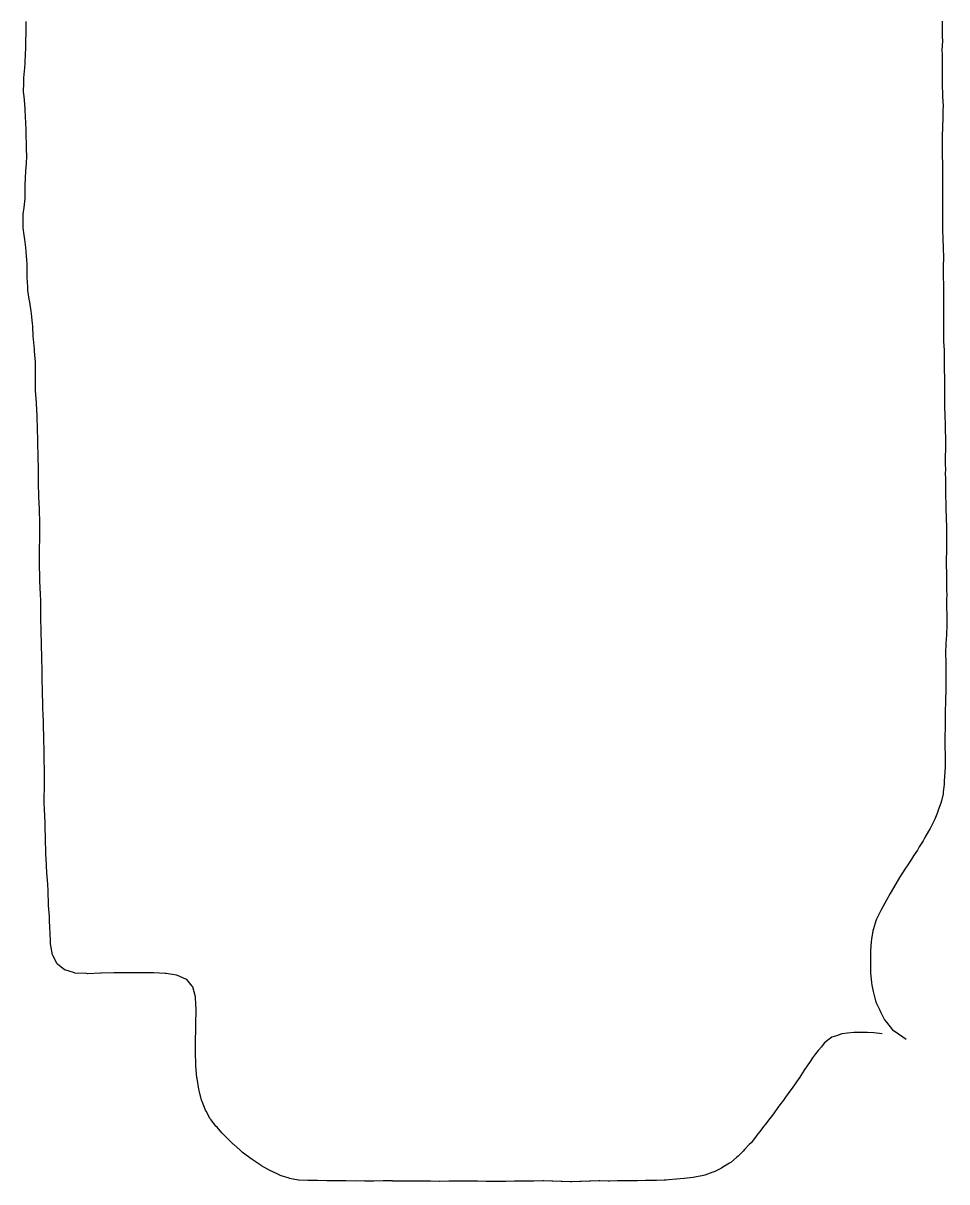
# Model space of a CAD drawing. Header units: metres. Extents: x -20.1 to 20.1, y 0 to 9.3.
# Drawn here: x 17.807 to 20.126, y -0.002 to 2.907 of the extents above; entities that cross this region are included whole.
import ezdxf

# ---------------------------------------------------------------- set-up
doc = ezdxf.new("R2010")
doc.units = ezdxf.units.M

msp = doc.modelspace()

# ---------------------------------------------------------------- linework, layer by layer
for p, q in [((17.8147, 2.9028), (17.8148, 2.9109)), ((20.1146, 2.9118), (20.1148, 2.895)), ((17.8146, 2.8767), (17.8147, 2.9028)), ((20.1148, 2.895), (20.1148, 2.8882)), ((20.1148, 2.8882), (20.1149, 2.8719)), ((17.8138, 2.8419), (17.8144, 2.8676)), ((17.8144, 2.8676), (17.8146, 2.8767)), ((20.1151, 2.8645), (20.1145, 2.8487)), ((20.1149, 2.8719), (20.1151, 2.8645)), ((17.8123, 2.8064), (17.8134, 2.8317)), ((17.8134, 2.8317), (17.8138, 2.8419)), ((20.1145, 2.8487), (20.1141, 2.8408)), ((20.1141, 2.8408), (20.1142, 2.8256)), ((20.1142, 2.8256), (20.1143, 2.8172)), ((17.8094, 2.7694), (17.8114, 2.7947)), ((17.8114, 2.7947), (17.8123, 2.8064)), ((20.1143, 2.8172), (20.1146, 2.8025)), ((20.1147, 2.7935), (20.1144, 2.7794)), ((20.1146, 2.8025), (20.1147, 2.7935)), ((17.8091, 2.7573), (17.8094, 2.7694)), ((20.1144, 2.7794), (20.1142, 2.7699)), ((20.1142, 2.7699), (20.1146, 2.7563)), ((17.8085, 2.7345), (17.8091, 2.7573)), ((17.8095, 2.7229), (17.8085, 2.7345)), ((20.1146, 2.7563), (20.1148, 2.7462)), ((20.1148, 2.7462), (20.1151, 2.7332)), ((17.8112, 2.7033), (17.8095, 2.7229)), ((20.1151, 2.7332), (20.1152, 2.7226)), ((20.1152, 2.7226), (20.1159, 2.7101)), ((20.1159, 2.7101), (20.1169, 2.699)), ((17.812, 2.6907), (17.8112, 2.7033)), ((17.8131, 2.6713), (17.812, 2.6907)), ((20.1166, 2.6871), (20.1164, 2.6753)), ((20.1169, 2.699), (20.1166, 2.6871)), ((17.8137, 2.6577), (17.8131, 2.6713)), ((17.8146, 2.6388), (17.8137, 2.6577)), ((20.1155, 2.6516), (20.1153, 2.6408)), ((20.116, 2.6639), (20.1155, 2.6516)), ((20.1164, 2.6753), (20.116, 2.6639)), ((17.815, 2.6242), (17.8146, 2.6388)), ((17.8156, 2.6058), (17.815, 2.6242)), ((20.1149, 2.628), (20.1147, 2.6177)), ((20.1153, 2.6408), (20.1149, 2.628)), ((17.8161, 2.5905), (17.8156, 2.6058)), ((17.8166, 2.5729), (17.8161, 2.5905)), ((20.1147, 2.5946), (20.1146, 2.5807)), ((20.1147, 2.6177), (20.1147, 2.6043)), ((20.1147, 2.6043), (20.1147, 2.5946)), ((17.8154, 2.5549), (17.8166, 2.5729)), ((20.1146, 2.5807), (20.1149, 2.5715)), ((20.1149, 2.5715), (20.1151, 2.557)), ((17.8133, 2.5178), (17.8142, 2.5365)), ((17.8142, 2.5365), (17.8154, 2.5549)), ((20.1151, 2.557), (20.115, 2.5484)), ((20.115, 2.5484), (20.1151, 2.5334)), ((20.1151, 2.5334), (20.1152, 2.5253)), ((17.8121, 2.5003), (17.8133, 2.5178)), ((20.1152, 2.5253), (20.1151, 2.5097)), ((20.1151, 2.5097), (20.1153, 2.5022)), ((20.1153, 2.5022), (20.1153, 2.4861)), ((17.8122, 2.4817), (17.8121, 2.5003)), ((17.8122, 2.4664), (17.8122, 2.4817)), ((20.1153, 2.4861), (20.1153, 2.4791)), ((20.1153, 2.4791), (20.1155, 2.4624)), ((17.8077, 2.4278), (17.8095, 2.444)), ((17.8095, 2.444), (17.8122, 2.4664)), ((20.1155, 2.4624), (20.1155, 2.456)), ((20.1155, 2.456), (20.1158, 2.4388)), ((17.8076, 2.4071), (17.8077, 2.4278)), ((20.1157, 2.4329), (20.1153, 2.4151)), ((20.1153, 2.4151), (20.1155, 2.4098)), ((20.1158, 2.4388), (20.1157, 2.4329)), ((17.8073, 2.3934), (17.8076, 2.4071)), ((17.8102, 2.375), (17.8073, 2.3934)), ((20.1155, 2.4098), (20.1156, 2.3915)), ((20.1156, 2.3915), (20.1158, 2.3867)), ((20.1158, 2.3867), (20.1163, 2.3678)), ((17.8118, 2.364), (17.8102, 2.375)), ((17.8139, 2.3441), (17.8118, 2.364)), ((20.1163, 2.3678), (20.1163, 2.3636)), ((20.1163, 2.3636), (20.117, 2.3442)), ((17.8152, 2.3336), (17.8139, 2.3441)), ((17.8165, 2.312), (17.8152, 2.3336)), ((20.117, 2.3442), (20.117, 2.3405)), ((20.117, 2.3405), (20.1183, 2.3205)), ((17.8171, 2.3016), (17.8165, 2.312)), ((17.8177, 2.2784), (17.8171, 2.3016)), ((20.1183, 2.3174), (20.1174, 2.2969)), ((20.1183, 2.3205), (20.1183, 2.3174)), ((17.8177, 2.2681), (17.8177, 2.2784)), ((20.1173, 2.2943), (20.1169, 2.2732)), ((20.1169, 2.2732), (20.1169, 2.2712)), ((20.1169, 2.2712), (20.1177, 2.2495)), ((20.1174, 2.2969), (20.1173, 2.2943)), ((17.8189, 2.2448), (17.8177, 2.2681)), ((17.8193, 2.2358), (17.8189, 2.2448)), ((20.1177, 2.2481), (20.1176, 2.2259)), ((20.1177, 2.2495), (20.1177, 2.2481)), ((17.8225, 2.2139), (17.8193, 2.2358)), ((17.8238, 2.2065), (17.8225, 2.2139)), ((20.1176, 2.2259), (20.1176, 2.225)), ((20.1176, 2.225), (20.1182, 2.2022)), ((17.8271, 2.1839), (17.8238, 2.2065)), ((17.8284, 2.1773), (17.8271, 2.1839)), ((20.1182, 2.2022), (20.1182, 2.2019)), ((20.1182, 2.2019), (20.1182, 2.1886)), ((20.1182, 2.1886), (20.1182, 2.1788)), ((17.8306, 2.1527), (17.8284, 2.1773)), ((17.8312, 2.1461), (17.8306, 2.1527)), ((20.1182, 2.1788), (20.1182, 2.1786)), ((20.1182, 2.1786), (20.1182, 2.1557)), ((20.1182, 2.1557), (20.1182, 2.1549)), ((20.1182, 2.1549), (20.1183, 2.1326)), ((17.8327, 2.1201), (17.8312, 2.1461)), ((20.1183, 2.1326), (20.1183, 2.1313)), ((20.1183, 2.1313), (20.1183, 2.1095)), ((17.8329, 2.1139), (17.8327, 2.1201)), ((17.8356, 2.0883), (17.8329, 2.1139)), ((20.1183, 2.1095), (20.1183, 2.1076)), ((20.1183, 2.1076), (20.1194, 2.0864)), ((17.8361, 2.0832), (17.8356, 2.0883)), ((17.8379, 2.0559), (17.8361, 2.0832)), ((20.1194, 2.0864), (20.1195, 2.084)), ((20.1195, 2.084), (20.1198, 2.0633)), ((17.8382, 2.0514), (17.8379, 2.0559)), ((17.838, 2.0211), (17.8382, 2.0514)), ((20.1198, 2.0633), (20.1198, 2.0603)), ((20.1198, 2.0603), (20.1198, 2.0402)), ((20.1198, 2.0402), (20.1199, 2.0367)), ((20.1199, 2.0367), (20.12, 2.0171)), ((17.8379, 2.0171), (17.838, 2.0211)), ((17.8384, 1.9868), (17.8379, 2.0171)), ((20.12, 2.0171), (20.1201, 2.013)), ((20.1201, 2.013), (20.1204, 1.994)), ((17.8385, 1.9837), (17.8384, 1.9868)), ((17.8407, 1.9544), (17.8385, 1.9837)), ((20.1204, 1.994), (20.1206, 1.9894)), ((20.1206, 1.9894), (20.1207, 1.9709)), ((17.8409, 1.9523), (17.8407, 1.9544)), ((17.8422, 1.9211), (17.8409, 1.9523)), ((20.1207, 1.9709), (20.1206, 1.9657)), ((20.1206, 1.9657), (20.1207, 1.9478)), ((17.8422, 1.9196), (17.8422, 1.9211)), ((20.1207, 1.9478), (20.1206, 1.9421)), ((20.1206, 1.9421), (20.121, 1.9247)), ((20.121, 1.9247), (20.1212, 1.9184)), ((17.8433, 1.8874), (17.8422, 1.9196)), ((20.1212, 1.9184), (20.122, 1.9016)), ((20.122, 1.9016), (20.1224, 1.8948)), ((20.1224, 1.8948), (20.1225, 1.8786)), ((17.8434, 1.8868), (17.8433, 1.8874)), ((17.8441, 1.8614), (17.8434, 1.8868)), ((20.1225, 1.8786), (20.1226, 1.8711)), ((20.1226, 1.8711), (20.1228, 1.8555)), ((17.8443, 1.8538), (17.8441, 1.8614)), ((17.8443, 1.8536), (17.8443, 1.8538)), ((17.8447, 1.8202), (17.8443, 1.8536)), ((20.1229, 1.8475), (20.1227, 1.8323)), ((20.1228, 1.8555), (20.1229, 1.8475)), ((17.8448, 1.8192), (17.8447, 1.8202)), ((17.8459, 1.7875), (17.8448, 1.8192)), ((20.1224, 1.8092), (20.1222, 1.8002)), ((20.1225, 1.8238), (20.1224, 1.8092)), ((20.1227, 1.8323), (20.1225, 1.8238)), ((17.8459, 1.7855), (17.8459, 1.7875)), ((17.8459, 1.7535), (17.8459, 1.7855)), ((20.1222, 1.8002), (20.1226, 1.7861)), ((20.1226, 1.7861), (20.1224, 1.7765)), ((20.1224, 1.7765), (20.1227, 1.763)), ((17.8459, 1.7507), (17.8459, 1.7535)), ((17.8467, 1.7203), (17.8459, 1.7507)), ((20.1227, 1.763), (20.123, 1.7529)), ((20.123, 1.7529), (20.1231, 1.7399)), ((17.8468, 1.7168), (17.8467, 1.7203)), ((17.848, 1.6876), (17.8468, 1.7168)), ((20.1231, 1.7399), (20.1232, 1.7292)), ((20.1232, 1.7292), (20.1233, 1.7168)), ((20.1233, 1.7168), (20.1235, 1.7056)), ((17.8481, 1.6834), (17.848, 1.6876)), ((20.1235, 1.7056), (20.1237, 1.6937)), ((20.1237, 1.6937), (20.1241, 1.6819)), ((17.8492, 1.6549), (17.8481, 1.6834)), ((20.1241, 1.6819), (20.1244, 1.6707)), ((20.1244, 1.6707), (20.1247, 1.6583)), ((20.1247, 1.6583), (20.1251, 1.6476)), ((17.849, 1.6207), (17.8491, 1.6495)), ((17.8491, 1.6495), (17.8492, 1.6549)), ((20.1251, 1.6476), (20.1252, 1.6346)), ((20.1252, 1.6346), (20.1253, 1.6245)), ((17.8481, 1.5858), (17.8488, 1.6143)), ((17.8488, 1.6143), (17.849, 1.6207)), ((20.1253, 1.6245), (20.1255, 1.611)), ((20.1255, 1.6014), (20.1253, 1.5873)), ((20.1255, 1.611), (20.1255, 1.6014)), ((17.8481, 1.5788), (17.8481, 1.5858)), ((17.8483, 1.552), (17.8481, 1.5788)), ((20.1251, 1.5783), (20.1246, 1.5637)), ((20.1253, 1.5873), (20.1251, 1.5783)), ((17.8485, 1.5443), (17.8483, 1.552)), ((17.8491, 1.5189), (17.8485, 1.5443)), ((20.1246, 1.5637), (20.1247, 1.5551)), ((20.1247, 1.5551), (20.1249, 1.54)), ((17.8494, 1.5104), (17.8491, 1.5189)), ((20.1249, 1.54), (20.1252, 1.5321)), ((20.1252, 1.5321), (20.1258, 1.5164)), ((20.1258, 1.5164), (20.1256, 1.509)), ((17.8502, 1.4861), (17.8494, 1.5104)), ((17.8506, 1.4768), (17.8502, 1.4861)), ((20.1256, 1.509), (20.1255, 1.4927)), ((20.1255, 1.4927), (20.1255, 1.4859)), ((20.1255, 1.4859), (20.1259, 1.4691)), ((17.8513, 1.4531), (17.8506, 1.4768)), ((20.1259, 1.4691), (20.1257, 1.4628)), ((20.1257, 1.4628), (20.1257, 1.4454)), ((17.8514, 1.4428), (17.8513, 1.4531)), ((17.8518, 1.4197), (17.8514, 1.4428)), ((20.1257, 1.4454), (20.1258, 1.4396)), ((20.1258, 1.4396), (20.126, 1.4218)), ((17.852, 1.4086), (17.8518, 1.4197)), ((17.8527, 1.3866), (17.852, 1.4086)), ((20.126, 1.4218), (20.1261, 1.4166)), ((20.1261, 1.4166), (20.1263, 1.3981)), ((20.1263, 1.3981), (20.1261, 1.3934)), ((17.8529, 1.3747), (17.8527, 1.3866)), ((17.8533, 1.3533), (17.8529, 1.3747)), ((20.1253, 1.3703), (20.124, 1.3508)), ((20.1255, 1.3744), (20.1253, 1.3703)), ((20.1261, 1.3934), (20.1255, 1.3744)), ((17.8536, 1.3405), (17.8533, 1.3533)), ((17.8541, 1.3201), (17.8536, 1.3405)), ((20.1239, 1.3472), (20.1232, 1.3271)), ((20.124, 1.3508), (20.1239, 1.3472)), ((17.8544, 1.3066), (17.8541, 1.3201)), ((20.1232, 1.3271), (20.1233, 1.3241)), ((20.1233, 1.3241), (20.1237, 1.3035)), ((17.8549, 1.287), (17.8544, 1.3066)), ((17.8552, 1.2725), (17.8549, 1.287)), ((20.1237, 1.3035), (20.1237, 1.301)), ((20.1237, 1.301), (20.124, 1.2798)), ((20.124, 1.2798), (20.1239, 1.2779)), ((17.8552, 1.2533), (17.8552, 1.2725)), ((17.8555, 1.238), (17.8552, 1.2533)), ((20.1239, 1.2779), (20.1235, 1.2562)), ((20.1235, 1.2562), (20.1236, 1.2548)), ((20.1236, 1.2548), (20.1236, 1.2325)), ((17.8558, 1.2199), (17.8555, 1.238)), ((20.1235, 1.2317), (20.123, 1.2089)), ((20.1236, 1.2325), (20.1235, 1.2317)), ((17.8563, 1.204), (17.8558, 1.2199)), ((17.8567, 1.1869), (17.8563, 1.204)), ((20.1226, 1.1977), (20.1221, 1.1855)), ((20.123, 1.2086), (20.1226, 1.1977)), ((20.123, 1.2089), (20.123, 1.2086)), ((17.8574, 1.1703), (17.8567, 1.1869)), ((17.8581, 1.1543), (17.8574, 1.1703)), ((20.1221, 1.1852), (20.1219, 1.1624)), ((20.1221, 1.1855), (20.1221, 1.1852)), ((17.8586, 1.1368), (17.8581, 1.1543)), ((17.8592, 1.1215), (17.8586, 1.1368)), ((20.1218, 1.1379), (20.1212, 1.1162)), ((20.1219, 1.1615), (20.1218, 1.1393)), ((20.1218, 1.1393), (20.1218, 1.1379)), ((20.1219, 1.1624), (20.1219, 1.1615)), ((17.8596, 1.1029), (17.8592, 1.1215)), ((20.1212, 1.1162), (20.1212, 1.1142)), ((20.1212, 1.1142), (20.1214, 1.0931)), ((17.8597, 1.088), (17.8596, 1.1029)), ((17.8601, 1.0686), (17.8597, 1.088)), ((20.1214, 1.0931), (20.1214, 1.0906)), ((20.1214, 1.0906), (20.1219, 1.07)), ((17.8603, 1.0547), (17.8601, 1.0686)), ((17.8609, 1.0346), (17.8603, 1.0547)), ((20.1219, 1.07), (20.1221, 1.0669)), ((20.1221, 1.0669), (20.1221, 1.0469)), ((17.8612, 1.0215), (17.8609, 1.0346)), ((17.8609, 0.9997), (17.8612, 1.0215)), ((20.1208, 1.0196), (20.1196, 1.0006)), ((20.1212, 1.0238), (20.1208, 1.0196)), ((20.1221, 1.0433), (20.1212, 1.0238)), ((20.1221, 1.0469), (20.1221, 1.0433)), ((17.8607, 0.9871), (17.8609, 0.9997)), ((20.1192, 0.9959), (20.1173, 0.9775)), ((20.1196, 1.0006), (20.1192, 0.9959)), ((17.86, 0.9523), (17.8602, 0.964)), ((17.8602, 0.964), (17.8607, 0.9871)), ((20.1167, 0.9723), (20.1126, 0.9544)), ((20.1173, 0.9775), (20.1167, 0.9723)), ((17.8609, 0.93), (17.86, 0.9523)), ((20.1049, 0.9314), (20.1028, 0.9251)), ((20.1112, 0.9486), (20.1049, 0.9314)), ((20.1126, 0.9544), (20.1112, 0.9486)), ((17.8614, 0.9198), (17.8609, 0.93)), ((17.8624, 0.8967), (17.8614, 0.9198)), ((20.0931, 0.9017), (20.0843, 0.8855)), ((20.0959, 0.9085), (20.0931, 0.9017)), ((20.1028, 0.9251), (20.0959, 0.9085)), ((17.8628, 0.8873), (17.8624, 0.8967)), ((17.8634, 0.8629), (17.8628, 0.8873)), ((20.0803, 0.8783), (20.0711, 0.8623)), ((20.0843, 0.8855), (20.0803, 0.8783)), ((17.8636, 0.8541), (17.8634, 0.8629)), ((17.8643, 0.829), (17.8636, 0.8541)), ((20.0665, 0.8544), (20.0572, 0.8392)), ((20.0711, 0.8623), (20.0665, 0.8544)), ((17.8645, 0.821), (17.8643, 0.829)), ((17.866, 0.7959), (17.8645, 0.821)), ((20.043, 0.8166), (20.0377, 0.808)), ((20.0523, 0.8309), (20.043, 0.8166)), ((20.0572, 0.8392), (20.0523, 0.8309)), ((17.8663, 0.7889), (17.866, 0.7959)), ((17.868, 0.7632), (17.8663, 0.7889)), ((20.0284, 0.794), (20.0227, 0.7853)), ((20.0377, 0.808), (20.0284, 0.794)), ((17.8684, 0.757), (17.868, 0.7632)), ((17.8699, 0.7304), (17.8684, 0.757)), ((20.0077, 0.762), (19.9863, 0.7263)), ((20.0137, 0.771), (20.0077, 0.762)), ((20.0227, 0.7853), (20.0137, 0.771)), ((17.8703, 0.725), (17.8699, 0.7304)), ((17.8711, 0.6969), (17.8703, 0.725)), ((19.975, 0.7057), (19.9705, 0.6976)), ((19.9838, 0.7222), (19.975, 0.7057)), ((19.9863, 0.7263), (19.9838, 0.7222)), ((17.8713, 0.6922), (17.8711, 0.6969)), ((17.8731, 0.6641), (17.8713, 0.6922)), ((19.9592, 0.6762), (19.9501, 0.6575)), ((19.9608, 0.6795), (19.9592, 0.6762)), ((19.9705, 0.6976), (19.9608, 0.6795)), ((17.8733, 0.6602), (17.8731, 0.6641)), ((17.8747, 0.6309), (17.8733, 0.6602)), ((19.9482, 0.6538), (19.9421, 0.6334)), ((19.9501, 0.6575), (19.9482, 0.6538)), ((17.8748, 0.6277), (17.8747, 0.6309)), ((17.8762, 0.5976), (17.8748, 0.6277)), ((19.9404, 0.6287), (19.937, 0.607)), ((19.9421, 0.6334), (19.9404, 0.6287)), ((17.8763, 0.5953), (17.8762, 0.5976)), ((17.8811, 0.568), (17.8763, 0.5953)), ((19.936, 0.6011), (19.9348, 0.5783)), ((19.937, 0.607), (19.936, 0.6011)), ((17.8814, 0.5666), (17.8811, 0.568)), ((17.8928, 0.5456), (17.8814, 0.5666)), ((19.9348, 0.5783), (19.9344, 0.571)), ((19.9344, 0.571), (19.9346, 0.5505)), ((17.8932, 0.5448), (17.8928, 0.5456)), ((17.9115, 0.5308), (17.8932, 0.5448)), ((17.9121, 0.5303), (17.9115, 0.5308)), ((17.9364, 0.5225), (17.9121, 0.5303)), ((19.9346, 0.5505), (19.9348, 0.5221)), ((17.9373, 0.5223), (17.9364, 0.5225)), ((17.9675, 0.5208), (17.9373, 0.5223)), ((17.9687, 0.5207), (17.9675, 0.5208)), ((18.0014, 0.5222), (17.9687, 0.5207)), ((18.0031, 0.5223), (18.0014, 0.5222)), ((18.0348, 0.523), (18.0031, 0.5223)), ((18.0367, 0.523), (18.0348, 0.523)), ((18.0674, 0.523), (18.0367, 0.523)), ((18.0696, 0.523), (18.0674, 0.523)), ((18.0999, 0.5227), (18.0696, 0.523)), ((18.1023, 0.5227), (18.0999, 0.5227)), ((18.1324, 0.5226), (18.1023, 0.5227)), ((18.1351, 0.5226), (18.1324, 0.5226)), ((18.1637, 0.5212), (18.1351, 0.5226)), ((18.1665, 0.521), (18.1637, 0.5212)), ((18.1922, 0.5167), (18.1665, 0.521)), ((18.1948, 0.5162), (18.1922, 0.5167)), ((18.2158, 0.5071), (18.1948, 0.5162)), ((18.2179, 0.5061), (18.2158, 0.5071)), ((18.2317, 0.4892), (18.2179, 0.5061)), ((19.9348, 0.5221), (19.9355, 0.5142)), ((19.9355, 0.5142), (19.9368, 0.4988)), ((19.9368, 0.4988), (19.9382, 0.4916)), ((18.233, 0.4877), (18.2317, 0.4892)), ((18.2397, 0.4629), (18.233, 0.4877)), ((19.9382, 0.4916), (19.9411, 0.4759)), ((19.9411, 0.4759), (19.9427, 0.469)), ((19.9427, 0.469), (19.9468, 0.4523)), ((18.2402, 0.4612), (18.2397, 0.4629)), ((18.2416, 0.4301), (18.2402, 0.4612)), ((19.9468, 0.4523), (19.9497, 0.4461)), ((19.9497, 0.4461), (19.9577, 0.4289)), ((18.2411, 0.3947), (18.2417, 0.4288)), ((18.2417, 0.4288), (18.2416, 0.4301)), ((19.9577, 0.4289), (19.9607, 0.4231)), ((19.9607, 0.4231), (19.9701, 0.4046)), ((18.2406, 0.3745), (18.2411, 0.3942)), ((18.2411, 0.3942), (18.2411, 0.3947)), ((19.9701, 0.4046), (19.9744, 0.3994)), ((19.9744, 0.3994), (19.9898, 0.3802)), ((19.9898, 0.3802), (19.9962, 0.3757)), ((18.2397, 0.3247), (18.2402, 0.3588)), ((18.2402, 0.3592), (18.2406, 0.3745)), ((18.2402, 0.3588), (18.2402, 0.3592)), ((19.8277, 0.3536), (19.8186, 0.3467)), ((19.8377, 0.3611), (19.8277, 0.3536)), ((19.8494, 0.3651), (19.8377, 0.3611)), ((19.8629, 0.3694), (19.8494, 0.3651)), ((19.8768, 0.3711), (19.8629, 0.3694)), ((19.893, 0.373), (19.8768, 0.3711)), ((19.9084, 0.3731), (19.893, 0.373)), ((19.9269, 0.373), (19.9084, 0.3731)), ((19.9431, 0.3722), (19.9269, 0.373)), ((19.9638, 0.37), (19.9431, 0.3722)), ((19.9962, 0.3757), (20.0245, 0.3565)), ((18.2397, 0.3235), (18.2397, 0.3247)), ((18.2407, 0.2918), (18.2397, 0.3235)), ((19.8036, 0.3283), (19.7965, 0.3192)), ((19.8112, 0.3373), (19.8036, 0.3283)), ((19.8186, 0.3467), (19.8112, 0.3373)), ((18.2408, 0.2898), (18.2407, 0.2918)), ((19.7828, 0.3003), (19.7754, 0.2897)), ((19.7891, 0.3094), (19.7828, 0.3003)), ((19.7965, 0.3192), (19.7891, 0.3094)), ((18.2434, 0.2602), (18.2408, 0.2898)), ((19.7625, 0.2692), (19.7568, 0.2609)), ((19.7697, 0.2807), (19.7625, 0.2692)), ((19.7754, 0.2897), (19.7697, 0.2807)), ((18.2438, 0.2576), (18.2434, 0.2602)), ((18.2481, 0.2305), (18.2438, 0.2576)), ((19.7436, 0.2414), (19.7353, 0.2296)), ((19.7492, 0.2491), (19.7436, 0.2414)), ((19.7568, 0.2609), (19.7492, 0.2491)), ((18.2489, 0.2276), (18.2481, 0.2305)), ((18.2553, 0.203), (18.2489, 0.2276)), ((19.716, 0.2036), (19.7069, 0.1912)), ((19.7209, 0.2106), (19.716, 0.2036)), ((19.7299, 0.2224), (19.7209, 0.2106)), ((19.7353, 0.2296), (19.7299, 0.2224)), ((18.2565, 0.1999), (18.2553, 0.203)), ((18.265, 0.1783), (18.2565, 0.1999)), ((18.2668, 0.1752), (18.265, 0.1783)), ((18.2772, 0.1567), (18.2668, 0.1752)), ((19.7023, 0.1846), (19.6929, 0.1718)), ((19.7069, 0.1912), (19.7023, 0.1846)), ((18.2795, 0.1537), (18.2772, 0.1567)), ((18.2914, 0.1382), (18.2795, 0.1537)), ((19.6742, 0.1472), (19.6638, 0.1341)), ((19.6787, 0.1527), (19.6742, 0.1472)), ((19.6884, 0.1658), (19.6787, 0.1527)), ((19.6929, 0.1718), (19.6884, 0.1658)), ((18.294, 0.1352), (18.2914, 0.1382)), ((18.3064, 0.121), (18.294, 0.1352)), ((18.3348, 0.0931), (18.3064, 0.121)), ((19.6599, 0.1288), (19.6495, 0.115)), ((19.6638, 0.1341), (19.6599, 0.1288)), ((18.3361, 0.0918), (18.3348, 0.0931)), ((18.352, 0.0774), (18.3361, 0.0918)), ((19.6308, 0.0924), (19.6184, 0.0793)), ((19.6347, 0.0964), (19.6308, 0.0924)), ((19.6458, 0.1102), (19.6347, 0.0964)), ((19.6495, 0.115), (19.6458, 0.1102)), ((18.3582, 0.0718), (18.352, 0.0774)), ((18.3583, 0.0717), (18.3582, 0.0718)), ((18.3819, 0.0541), (18.3583, 0.0717)), ((19.5984, 0.0593), (19.5844, 0.0469)), ((19.602, 0.0624), (19.5984, 0.0593)), ((19.6148, 0.0756), (19.602, 0.0624)), ((19.6184, 0.0793), (19.6148, 0.0756)), ((18.3823, 0.0539), (18.3819, 0.0541)), ((18.4052, 0.039), (18.3823, 0.0539)), ((18.4058, 0.0387), (18.4052, 0.039)), ((18.4287, 0.026), (18.4058, 0.0387)), ((19.5603, 0.0329), (19.5423, 0.0234)), ((19.5639, 0.0347), (19.5603, 0.0329)), ((19.5806, 0.0447), (19.5639, 0.0347)), ((19.5844, 0.0469), (19.5806, 0.0447)), ((18.4294, 0.0257), (18.4287, 0.026)), ((18.4519, 0.0147), (18.4294, 0.0257)), ((18.4527, 0.0144), (18.4519, 0.0147)), ((18.4752, 0.0071), (18.4527, 0.0144)), ((18.476, 0.007), (18.4752, 0.0071)), ((18.4986, 0.0025), (18.476, 0.007)), ((18.4994, 0.0025), (18.4986, 0.0025)), ((18.5222, 0.0013), (18.4994, 0.0025)), ((18.523, 0.0013), (18.5222, 0.0013)), ((18.5459, 0.0016), (18.523, 0.0013)), ((18.5465, 0.0016), (18.5459, 0.0016)), ((18.5695, 0.0011), (18.5465, 0.0016)), ((18.57, 0.0011), (18.5695, 0.0011)), ((18.5932, 0.0011), (18.57, 0.0011)), ((18.5935, 0.0011), (18.5932, 0.0011)), ((18.6168, 0.001), (18.5935, 0.0011)), ((18.6171, 0.001), (18.6168, 0.001)), ((18.6405, 0.0003), (18.6171, 0.001)), ((18.6406, 0.0003), (18.6405, 0.0003)), ((18.6641, 0.0004), (18.6406, 0.0003)), ((18.6662, 0.0003), (18.6641, 0.0004)), ((18.6641, 0.0004), (18.6641, 0.0004)), ((18.6877, 0.0002), (18.6662, 0.0003)), ((18.6878, 0.0002), (18.6877, 0.0002)), ((18.7112, 0.0007), (18.6878, 0.0002)), ((18.7114, 0.0007), (18.7112, 0.0007)), ((18.7347, 0.0004), (18.7114, 0.0007)), ((18.7351, 0.0003), (18.7347, 0.0004)), ((18.7583, 0), (18.7351, 0.0003)), ((19.0641, 0.0002), (19.0425, -0.0001)), ((19.0661, 0.0002), (19.0641, 0.0002)), ((19.0876, 0.0001), (19.0661, 0.0002)), ((19.0898, 0.0001), (19.0876, 0.0001)), ((19.1111, 0.0006), (19.0898, 0.0001)), ((19.1134, 0.0006), (19.1111, 0.0006)), ((19.1347, -0.0003), (19.1134, 0.0006)), ((19.2523, 0.0004), (19.2317, -0.0004)), ((19.2553, 0.0005), (19.2523, 0.0004)), ((19.2758, 0.0003), (19.2553, 0.0005)), ((19.279, 0.0003), (19.2758, 0.0003)), ((19.2993, 0.0009), (19.279, 0.0003)), ((19.3026, 0.001), (19.2993, 0.0009)), ((19.3228, 0.001), (19.3026, 0.001)), ((19.3262, 0.001), (19.3228, 0.001)), ((19.3464, 0.0011), (19.3262, 0.001)), ((19.3499, 0.0011), (19.3464, 0.0011)), ((19.3699, 0.0013), (19.3499, 0.0011)), ((19.3735, 0.0014), (19.3699, 0.0013)), ((19.3934, 0.0015), (19.3735, 0.0014)), ((19.3972, 0.0015), (19.3934, 0.0015)), ((19.4165, 0.0021), (19.3972, 0.0015)), ((19.4204, 0.0023), (19.4165, 0.0021)), ((19.428, 0.003), (19.4204, 0.0023)), ((19.4672, 0.007), (19.428, 0.003)), ((19.4898, 0.0093), (19.4672, 0.007)), ((19.4934, 0.0097), (19.4898, 0.0093)), ((19.5152, 0.0145), (19.4934, 0.0097)), ((19.5189, 0.0153), (19.5152, 0.0145)), ((19.5387, 0.0222), (19.5189, 0.0153)), ((19.5423, 0.0234), (19.5387, 0.0222)), ((18.7587, 0), (18.7583, 0)), ((18.7818, -0.0003), (18.7587, 0)), ((18.7824, -0.0003), (18.7818, -0.0003)), ((18.8053, -0.0001), (18.7824, -0.0003)), ((18.806, -0.0001), (18.8053, -0.0001)), ((18.8288, -0.0004), (18.806, -0.0001)), ((18.8297, -0.0005), (18.8288, -0.0004)), ((18.8524, -0.0008), (18.8297, -0.0005)), ((18.8533, -0.0009), (18.8524, -0.0008)), ((18.8759, -0.0004), (18.8533, -0.0009)), ((18.877, -0.0003), (18.8759, -0.0004)), ((18.8994, -0.0002), (18.877, -0.0003)), ((18.9006, -0.0002), (18.8994, -0.0002)), ((18.923, -0.0003), (18.9006, -0.0002)), ((18.9243, -0.0003), (18.923, -0.0003)), ((18.9465, -0.0004), (18.9243, -0.0003)), ((18.9479, -0.0004), (18.9465, -0.0004)), ((18.97, -0.0007), (18.9479, -0.0004)), ((18.9716, -0.0008), (18.97, -0.0007)), ((18.9935, -0.0007), (18.9716, -0.0008)), ((18.9952, -0.0007), (18.9935, -0.0007)), ((19.0171, -0.0007), (18.9952, -0.0007)), ((19.0188, -0.0006), (19.0171, -0.0007)), ((19.0406, -0.0001), (19.0188, -0.0006)), ((19.0425, -0.0001), (19.0406, -0.0001)), ((19.1371, -0.0004), (19.1347, -0.0003)), ((19.1582, -0.0008), (19.1371, -0.0004)), ((19.1607, -0.0008), (19.1582, -0.0008)), ((19.1818, -0.0018), (19.1607, -0.0008)), ((19.1844, -0.0018), (19.1818, -0.0018)), ((19.2053, -0.0008), (19.1844, -0.0018)), ((19.208, -0.0008), (19.2053, -0.0008)), ((19.2288, -0.0004), (19.208, -0.0008)), ((19.2317, -0.0004), (19.2288, -0.0004))]:
    msp.add_line(p, q)

doc.saveas('drawing.dxf')
